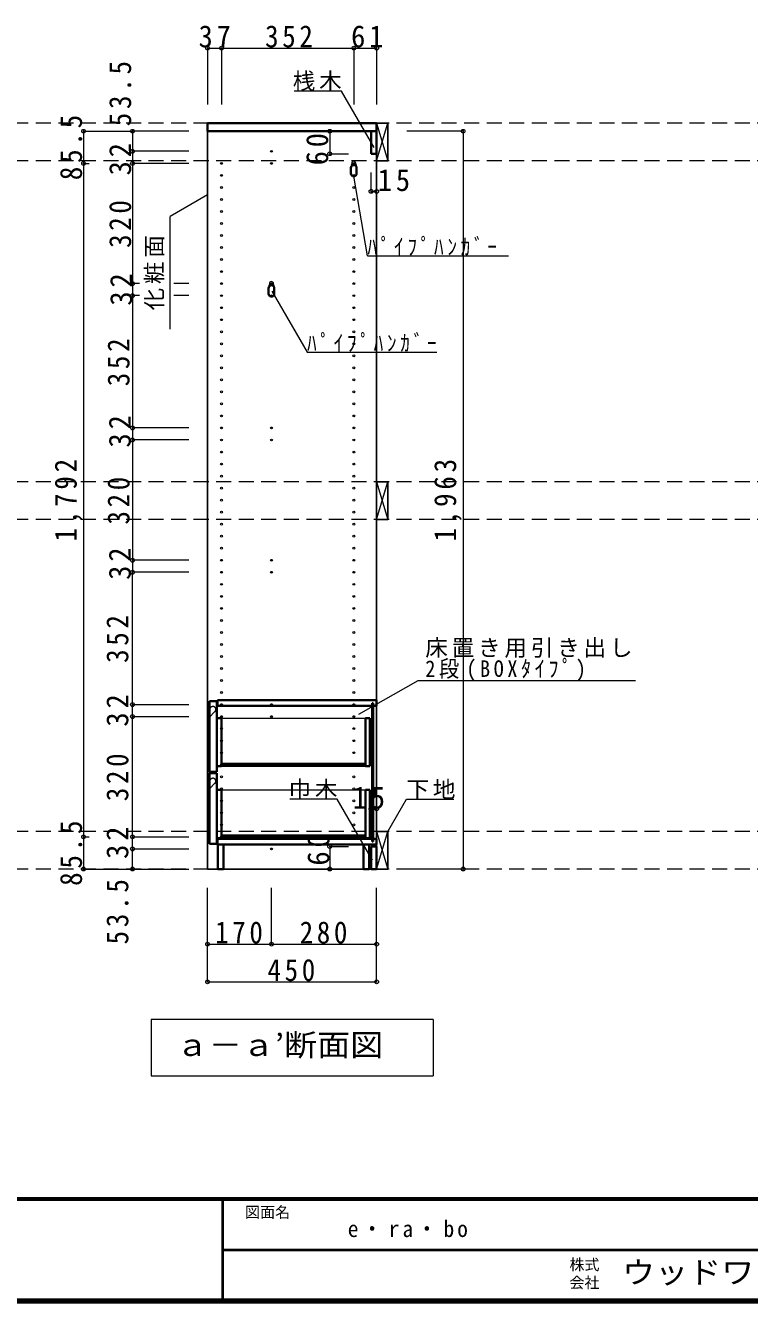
# Model space of a CAD drawing. Units: millimetres at full size, sheet at 1:20; details may follow other scales. Extents: x -3922 to 3878, y -2932 to 2722.
# Drawn here: x -546 to 1380, y -2864 to 533 of the extents above; entities that cross this region are included whole.
import ezdxf
from ezdxf.enums import TextEntityAlignment as Align

# ---------------------------------------------------------------- set-up
doc = ezdxf.new("R2010")
doc.units = ezdxf.units.MM
doc.header["$LTSCALE"] = 20
doc.header["$PDMODE"] = 32
doc.header["$PDSIZE"] = 10
doc.linetypes.add('DASHED1', pattern=[1.8, 1.2, -0.6])
doc.linetypes.add('DASHED2', pattern=[3, 2, -1])
for name, color, linetype, lineweight in [('0-2', 2, 'Continuous', 35), ('0-5_側板', 4, 'Continuous', 9), ('0-6_パイプハンガー', 7, 'Continuous', 18), ('0-7_桟木・巾木', 2, 'Continuous', 35), ('0-8', 3, 'Continuous', 25), ('0-A_文字', 7, 'Continuous', 18), ('0-B_寸法', 7, 'Continuous', 9), ('F-1_枠', 6, 'Continuous', 40)]:
    doc.layers.add(name, color=color, linetype=linetype, lineweight=lineweight)
doc.layers.add('F-A_文字', color=7, linetype='Continuous')
doc.styles.add('ＭＳ ゴシック', font='')
doc.styles.get('ＭＳ ゴシック').set_extended_font_data('MS Gothic')

msp = doc.modelspace()

# ---------------------------------------------------------------- linework, layer by layer
at = {"layer": '0-2'}
for p, q in [((-61.67, 272.73), (388.33, 272.73)), ((388.33, 272.73), (388.33, 251.73))]:
    msp.add_line(p, q, dxfattribs=at)
msp.add_lwpolyline([(388.33, 251.73), (-61.67, 251.73), (-61.67, 272.73)], dxfattribs=at)
at = {"layer": '0-5_側板', "color": 3, "lineweight": 25}
for p, q in [((388.33, 251.73), (-61.67, 251.73)), ((388.33, -1711.27), (388.33, 251.73))]:
    msp.add_line(p, q, dxfattribs=at)
msp.add_lwpolyline([(-61.67, 251.73), (-61.67, -1711.27), (388.33, -1711.27)], dxfattribs=at)
at = {"layer": '0-5_側板'}
for centre in [(108.33, 198.23), (-24.67, 166.23), (-24.67, 134.23), (108.33, 166.23), (327.33, 166.23), (327.33, 134.23), (-24.67, 102.23), (327.33, 102.23), (-24.67, 70.23), (327.33, 70.23), (-24.67, 38.23), (327.33, 38.23), (-24.67, 6.23), (327.33, 6.23), (-24.67, -25.77), (327.33, -25.77), (-24.67, -57.77), (327.33, -57.77), (-24.67, -89.77), (327.33, -89.77), (-24.67, -121.77), (327.33, -121.77), (-24.67, -153.77), (108.33, -153.77), (327.33, -153.77), (-24.67, -185.77), (108.33, -185.77), (327.33, -185.77), (-24.67, -217.77), (327.33, -217.77), (-24.67, -249.77), (327.33, -249.77), (-24.67, -281.77), (327.33, -281.77), (-24.67, -313.77), (327.33, -313.77), (-24.67, -345.77), (327.33, -345.77), (-24.67, -377.77), (-24.67, -409.77), (327.33, -377.77), (327.33, -409.77), (-24.67, -441.77), (327.33, -441.77), (-24.67, -473.77), (327.33, -473.77), (-24.67, -505.77), (327.33, -505.77), (-24.67, -537.77), (108.33, -537.77), (327.33, -537.77), (-24.67, -569.77), (108.33, -569.77), (327.33, -569.77), (-24.67, -601.77), (327.33, -601.77), (-24.67, -633.77), (327.33, -633.77), (-24.67, -665.77), (327.33, -665.77), (-24.67, -697.77), (327.33, -697.77), (-24.67, -729.77), (327.33, -729.77), (-24.67, -761.77), (327.33, -761.77), (-24.67, -793.77), (327.33, -793.77), (-24.67, -825.77), (327.33, -825.77), (-24.67, -857.77), (327.33, -857.77), (-24.67, -889.77), (108.33, -889.77), (327.33, -889.77), (-24.67, -921.77), (108.33, -921.77), (327.33, -921.77), (-24.67, -953.77), (-24.67, -985.77), (327.33, -953.77), (327.33, -985.77), (-24.67, -1017.77), (327.33, -1017.77), (-24.67, -1049.77), (327.33, -1049.77), (-24.67, -1081.77), (327.33, -1081.77), (-24.67, -1113.77), (327.33, -1113.77), (-24.67, -1145.77), (327.33, -1145.77), (-24.67, -1177.77), (327.33, -1177.77), (-24.67, -1209.77), (327.33, -1209.77), (-24.67, -1241.77), (327.33, -1241.77), (-24.67, -1273.77), (108.33, -1273.77), (327.33, -1273.77), (-24.67, -1305.77), (108.33, -1305.77), (327.33, -1305.77), (-24.67, -1337.77), (327.33, -1337.77), (-24.67, -1369.77), (327.33, -1369.77), (-24.67, -1401.77), (327.33, -1401.77), (-24.67, -1433.77), (327.33, -1433.77), (-24.67, -1465.77), (327.33, -1465.77), (-24.67, -1497.77), (-24.67, -1529.77), (327.33, -1497.77), (327.33, -1529.77), (-24.67, -1561.77), (327.33, -1561.77), (-24.67, -1593.77), (327.33, -1593.77), (-24.67, -1625.77), (108.33, -1625.77), (327.33, -1625.77), (108.33, -1657.77)]:
    msp.add_circle(centre, 2.5, dxfattribs=at)
at = {"layer": '0-6_パイプハンガー', "color": 2, "lineweight": 35}
for p, q in [((319.83, 154.23), (319.83, 139.23)), ((334.83, 154.23), (334.83, 139.23)), ((100.83, -165.77), (100.83, -180.77)), ((115.83, -165.77), (115.83, -180.77))]:
    msp.add_line(p, q, dxfattribs=at)
at = {"layer": '0-6_パイプハンガー'}
for centre, radius, start, end in [((327.33, 166.23), 5.5, 0, 180), ((365.94, 152.72), 46.13, 162.96035, 178.115), ((288.73, 152.72), 46.13, 1.885, 17.03965), ((146.94, -167.28), 46.13, 162.96035, 178.115), ((108.33, -153.77), 5.5, 0, 180), ((69.73, -167.28), 46.13, 1.885, 17.03965)]:
    msp.add_arc(centre, radius, start, end, dxfattribs=at)
at = {"layer": '0-6_パイプハンガー', "color": 2, "lineweight": 35}
for centre, start, end in [((327.33, 154.23), 0, 180), ((327.33, 139.23), 180, 0), ((108.33, -165.77), 0, 180), ((108.33, -180.77), 180, 0)]:
    msp.add_arc(centre, 7.5, start, end, dxfattribs=at)
at = {"layer": '0-7_桟木・巾木'}
for p, q in [((388.33, 251.73), (373.33, 251.73)), ((373.33, 191.73), (373.33, 251.73)), ((388.33, 251.73), (388.33, 191.73)), ((373.33, -1651.27), (388.33, -1651.27)), ((388.33, -1651.27), (388.33, -1711.27))]:
    msp.add_line(p, q, dxfattribs=at)
for points in [[(388.33, 191.73), (376.84, 191.73), (373.33, 191.73)], [(388.33, -1711.27), (373.33, -1711.27), (373.33, -1651.27)]]:
    msp.add_lwpolyline(points, dxfattribs=at)
at = {"layer": '0-8'}
for p, q in [((388.33, 272.73), (388.33, 172.73)), ((418.33, 272.73), (388.33, 272.73)), ((418.33, 172.73), (418.33, 272.73)), ((388.33, 172.73), (418.33, 172.73)), ((388.33, -681.27), (388.33, -781.27)), ((418.33, -681.27), (388.33, -681.27)), ((418.33, -781.27), (418.33, -681.27)), ((388.33, -781.27), (418.33, -781.27)), ((388.33, -1611.27), (388.33, -1711.27)), ((418.33, -1611.27), (388.33, -1611.27)), ((418.33, -1711.27), (418.33, -1611.27)), ((388.33, -1711.27), (418.33, -1711.27))]:
    msp.add_line(p, q, dxfattribs=at)
at = {"layer": '0-8', "color": 7, "lineweight": 18}
for p, q in [((388.33, 172.73), (418.33, 272.73)), ((388.33, 272.73), (418.33, 172.73)), ((388.33, -781.27), (418.33, -681.27)), ((388.33, -681.27), (418.33, -781.27)), ((388.33, -1631.27), (388.33, -1277.27)), ((-24.67, -1309.77), (358.18, -1309.77)), ((-24.67, -1437.77), (358.33, -1437.77)), ((-24.67, -1500.77), (358.18, -1500.77)), ((-24.67, -1628.77), (358.33, -1628.77)), ((388.33, -1711.27), (418.33, -1611.27)), ((388.33, -1611.27), (418.33, -1711.27)), ((-19.67, -1711.27), (353.33, -1711.27))]:
    msp.add_line(p, q, dxfattribs=at)
at = {"layer": '0-8', "color": 2, "lineweight": 35}
for p, q in [((-56.67, -1264.77), (-36.67, -1264.77)), ((-36.67, -1264.77), (-36.67, -1452.77)), ((388.33, -1262.27), (-35.67, -1262.27)), ((-35.67, -1262.27), (-35.67, -1277.27)), ((376.33, -1277.27), (-35.67, -1277.27)), ((379.33, -1270.27), (376.33, -1270.27)), ((376.33, -1638.27), (376.33, -1270.27)), ((379.33, -1638.27), (379.33, -1270.27)), ((388.33, -1277.27), (379.33, -1277.27)), ((388.33, -1277.27), (388.33, -1262.27)), ((-36.67, -1309.77), (-24.67, -1309.77)), ((-24.67, -1309.77), (-24.67, -1437.77)), ((358.33, -1309.77), (370.33, -1309.77)), ((358.33, -1309.77), (358.33, -1437.77)), ((370.33, -1309.77), (370.33, -1437.77)), ((-56.67, -1455.77), (-36.67, -1455.77)), ((-56.67, -1455.77), (-56.67, -1643.77)), ((-36.67, -1437.77), (-24.67, -1437.77)), ((-36.67, -1455.77), (-36.67, -1643.77)), ((358.33, -1431.27), (-24.67, -1431.27)), ((358.33, -1434.27), (-24.67, -1434.27)), ((370.33, -1437.77), (358.33, -1437.77)), ((-36.67, -1500.77), (-24.67, -1500.77)), ((-24.67, -1500.77), (-24.67, -1628.77)), ((358.33, -1500.77), (370.33, -1500.77)), ((358.33, -1500.77), (358.33, -1628.77)), ((370.33, -1500.77), (370.33, -1628.77)), ((-36.67, -1628.77), (-24.67, -1628.77)), ((358.33, -1622.27), (-24.67, -1622.27)), ((358.33, -1625.27), (-24.67, -1625.27)), ((370.33, -1628.77), (358.33, -1628.77)), ((-56.67, -1643.77), (-36.67, -1643.77)), ((-35.67, -1631.27), (-35.67, -1646.27)), ((-35.67, -1631.27), (376.33, -1631.27)), ((-35.67, -1646.27), (388.33, -1646.27)), ((376.33, -1638.27), (379.33, -1638.27)), ((379.33, -1631.27), (388.33, -1631.27)), ((388.33, -1631.27), (388.33, -1646.27))]:
    msp.add_line(p, q, dxfattribs=at)
at = {"layer": '0-8', "color": 7, "linetype": 'DASHED1', "lineweight": 18}
for p, q in [((-52.97, -1281.07), (-56.67, -1284.77)), ((-41.97, -1292.07), (-56.67, -1306.77)), ((358.18, -1309.77), (370.33, -1309.77)), ((-52.97, -1472.07), (-56.67, -1475.77)), ((-41.97, -1483.07), (-56.67, -1497.77)), ((358.18, -1500.77), (370.33, -1500.77))]:
    msp.add_line(p, q, dxfattribs=at)
at = {"layer": '0-8', "color": 2, "lineweight": 35}
for points in [[(-56.67, -1264.77), (-56.67, -1452.77), (-36.67, -1452.77)], [(-19.67, -1646.27), (-19.67, -1711.27), (-34.67, -1711.27), (-34.67, -1646.27)], [(368.33, -1646.27), (368.33, -1711.27), (353.33, -1711.27), (353.33, -1646.27)]]:
    msp.add_lwpolyline(points, dxfattribs=at)
at = {"layer": '0-8', "color": 7, "linetype": 'DASHED1', "lineweight": 18}
for centre in [(-47.47, -1286.57), (-47.47, -1477.57)]:
    msp.add_arc(centre, 7.8, 315, 135, dxfattribs=at)
at = {"layer": '0-A_文字'}
for p, q in [((294.99, 358.32), (168.96, 358.32)), ((381.66, 208.2), (294.99, 358.32)), ((363.8, -79.73), (327.33, 131.73)), ((-61.67, 82.66), (-161.67, 24.93)), ((-161.67, -275.07), (-161.67, 24.93)), ((363.8, -79.73), (738.8, -79.73)), ((418.33, -1611.27), (467.75, -1525.68)), ((467.75, -1525.68), (593.78, -1525.68)), ((538.33, -2111.27), (538.33, -2261.27)), ((-211.67, -2261.27), (538.33, -2261.27))]:
    msp.add_line(p, q, dxfattribs=at)
for points in [[(109.78, -174.02), (203.16, -335.77), (548.16, -335.77)], [(340.62, -1299.06), (498.39, -1209.7), (1077.36, -1209.7)], [(376.93, -1687.41), (283.56, -1525.68), (157.53, -1525.68)], [(538.33, -2111.27), (-211.67, -2111.27), (-211.67, -2261.27)]]:
    msp.add_lwpolyline(points, dxfattribs=at)
at = {"layer": '0-B_寸法', "color": 4}
for p, q in [((-61.67, 472.73), (-61.67, 322.73)), ((-61.67, 472.73), (388.33, 472.73)), ((-24.67, 472.73), (-24.67, 322.73)), ((327.33, 472.73), (327.33, 322.73)), ((388.33, 472.73), (388.33, 322.73)), ((-391.67, 251.73), (-391.67, -1711.27)), ((-391.67, 251.73), (-261.67, 251.73)), ((-261.67, 251.73), (-261.67, 198.23)), ((-111.67, 251.73), (-261.67, 251.73)), ((263.33, 251.73), (263.33, 191.73)), ((263.33, 251.73), (313.33, 251.73)), ((618.33, 251.73), (468.33, 251.73)), ((618.33, 251.73), (618.33, -1711.27)), ((-261.67, 198.23), (-261.67, 166.23)), ((-111.67, 198.23), (-261.67, 198.23)), ((263.33, 191.73), (313.33, 191.73)), ((-391.67, 166.23), (-376.65, 166.23)), ((-261.67, 166.23), (-261.67, -153.77)), ((-111.67, 166.23), (-261.67, 166.23)), ((373.33, 91.73), (373.33, 141.73)), ((388.33, 91.73), (388.33, 141.73)), ((373.33, 91.73), (388.33, 91.73)), ((-261.67, -153.77), (-261.67, -185.77)), ((-243.17, -153.77), (-261.67, -153.77)), ((-111.67, -153.77), (-151.42, -153.77)), ((-261.67, -185.77), (-261.67, -537.77)), ((-243.17, -185.77), (-261.67, -185.77)), ((-111.67, -185.77), (-151.42, -185.77)), ((-261.67, -537.77), (-261.67, -569.77)), ((-111.67, -537.77), (-261.67, -537.77)), ((-261.67, -569.77), (-261.67, -889.77)), ((-111.67, -569.77), (-261.67, -569.77)), ((-261.67, -889.77), (-261.67, -921.77)), ((-111.67, -889.77), (-261.67, -889.77)), ((-111.67, -921.77), (-261.67, -921.77)), ((-261.67, -1273.77), (-261.67, -921.77)), ((-261.67, -1305.77), (-261.67, -1273.77)), ((-261.67, -1273.77), (-111.67, -1273.77)), ((-261.67, -1625.77), (-261.67, -1305.77)), ((-261.67, -1305.77), (-111.67, -1305.77)), ((373.33, -1551.27), (388.33, -1551.27)), ((373.33, -1551.27), (373.33, -1601.27)), ((388.33, -1551.27), (388.33, -1601.27)), ((-391.67, -1625.77), (-376.65, -1625.77)), ((-261.67, -1657.77), (-261.67, -1625.77)), ((-261.67, -1625.77), (-111.67, -1625.77)), ((-261.67, -1711.27), (-261.67, -1657.77)), ((-261.67, -1657.77), (-111.67, -1657.77)), ((263.33, -1651.27), (263.33, -1711.27)), ((263.33, -1651.27), (313.33, -1651.27)), ((-391.67, -1711.27), (-261.67, -1711.27)), ((-261.67, -1711.27), (-111.67, -1711.27)), ((263.33, -1711.27), (313.33, -1711.27)), ((618.33, -1711.27), (468.33, -1711.27)), ((-61.67, -2011.27), (-61.67, -1761.27)), ((108.33, -1911.27), (108.33, -1761.27)), ((388.33, -2011.27), (388.33, -1761.27)), ((-61.67, -1911.27), (388.33, -1911.27)), ((-61.67, -2011.27), (388.33, -2011.27))]:
    msp.add_line(p, q, dxfattribs=at)
at = {"layer": '0-B_寸法', "color": 4, "linetype": 'DASHED2'}
for p, q in [((2281.23, 272.73), (-2443.56, 272.73)), ((2281.23, 172.73), (-2443.56, 172.73)), ((2281.23, -681.27), (-2443.56, -681.27)), ((2281.23, -781.27), (-2443.56, -781.27)), ((2281.23, -1611.27), (-2443.56, -1611.27)), ((2281.23, -1711.27), (-2443.56, -1711.27))]:
    msp.add_line(p, q, dxfattribs=at)
at = {"layer": '0-B_寸法'}
for p in [(-61.67, 472.73), (-24.67, 472.73), (327.33, 472.73), (388.33, 472.73), (-391.67, 251.73), (-261.67, 251.73), (263.33, 251.73), (618.33, 251.73), (-391.67, 166.23), (-261.67, 198.23), (-261.67, 166.23), (263.33, 191.73), (373.33, 91.73), (388.33, 91.73), (-261.67, -153.77), (-261.67, -185.77), (-261.67, -537.77), (-261.67, -569.77), (-261.67, -889.77), (-261.67, -921.77), (-261.67, -1273.77), (-261.67, -1305.77), (373.33, -1551.27), (388.33, -1551.27), (-391.67, -1625.77), (-261.67, -1625.77), (-261.67, -1657.77), (263.33, -1651.27), (-391.67, -1711.27), (-261.67, -1711.27), (263.33, -1711.27), (618.33, -1711.27), (-61.67, -1911.27), (108.33, -1911.27), (388.33, -1911.27), (-61.67, -2011.27), (388.33, -2011.27)]:
    msp.add_point(p, dxfattribs=at)
at = {"layer": 'F-1_枠'}
for p, q in [((3877.97, -2587.71), (-3922.03, -2587.71)), ((3877.97, -2591.04), (-3922.03, -2591.04)), ((-22.03, -2591.04), (-22.03, -2857.71)), ((-22.03, -2724.37), (3871.3, -2724.38)), ((3877.97, -2857.71), (-3922.03, -2857.71)), ((3877.97, -2861.04), (-3922.03, -2861.04)), ((3877.97, -2864.37), (-3922.03, -2864.37))]:
    msp.add_line(p, q, dxfattribs=at)

# ---------------------------------------------------------------- texts
at = {"layer": '0-A_文字', "style": 'ＭＳ ゴシック', "width": 1.1}
msp.add_text('ａ－ａ’断面図', height=58.65, dxfattribs=at).set_placement((-146.67, -2226.27), align=Align.BOTTOM_LEFT)
at = {"layer": '0-A_文字', "char_height": 43.99, "attachment_point": 7, "style": 'ＭＳ ゴシック'}
for s, insert in [('\\T1.17;桟木', (164.99, 358.32)), ('\\T1.39;\\W0.85;ﾊﾟｲﾌﾟﾊﾝｶﾞｰ', (363.8, -79.73)), ('\\T1.39;\\W0.85;ﾊﾟｲﾌﾟﾊﾝｶﾞｰ', (203.16, -335.77)), ('\\T1.17;床置き用引き出し', (517.74, -1149.5)), ('\\T1.35;\\W0.9;2段(BOXﾀｲﾌﾟ)', (517.74, -1211.79)), ('\\T1.17;巾木', (153.56, -1525.68)), ('\\T1.17;下地', (467.75, -1525.68)), ('\\T1.28;\\W0.95;e・ra・bo', (311.3, -2691.04))]:
    msp.add_mtext(s, dxfattribs=dict(at, insert=insert))
at = {"layer": '0-A_文字', "insert": (-176.67, -225.07), "char_height": 43.99, "attachment_point": 7, "rotation": 90, "style": 'ＭＳ ゴシック'}
msp.add_mtext('\\T1.17;化粧面', dxfattribs=at)
at = {"layer": '0-B_寸法', "char_height": 58.65, "attachment_point": 7, "style": 'ＭＳ ゴシック'}
for s, insert in [('\\T1.27;\\W0.95;37', (-85.67, 473.94)), ('\\T1.27;\\W0.9;352', (91.33, 473.94)), ('\\T1.27;\\W0.95;61', (320.33, 473.94)), ('\\T1.27;\\W0.95;15', (391.23, 91.73)), ('\\T1.27;\\W0.95;15', (324.49, -1551.27)), ('\\T1.27;\\W0.9;170', (-41.67, -1910.06)), ('\\T1.27;\\W0.9;280', (183.33, -1910.06)), ('\\T1.27;\\W0.9;450', (97.79, -2010.06))]:
    msp.add_mtext(s, dxfattribs=dict(at, insert=insert))
at = {"layer": '0-B_寸法', "char_height": 58.65, "attachment_point": 7, "rotation": 90, "style": 'ＭＳ ゴシック'}
for s, insert in [('\\T1.28;\\W0.9;53.5', (-264.28, 264.81)), ('\\T1.28;\\W0.9;85.5', (-394.99, 121.48)), ('\\T1.27;\\W0.95;60', (260.13, 160.86)), ('\\T1.27;\\W0.95;32', (-264.28, 134.1)), ('\\T1.27;\\W0.9;320', (-264.28, -58.77)), ('\\T1.27;\\W0.95;32', (-261.67, -212.27)), ('\\T1.27;\\W0.9;352', (-268.58, -426.77)), ('\\T1.27;\\W0.95;32', (-265.18, -589.89)), ('\\T1.28;\\W0.9;1,792', (-394.99, -839.77)), ('\\T1.28;\\W0.9;1,963', (615.01, -839.77)), ('\\T1.27;\\W0.9;320', (-268.58, -794.77)), ('\\T1.27;\\W0.95;32', (-265.18, -941.89)), ('\\T1.27;\\W0.9;352', (-271.67, -1162.77)), ('\\T1.27;\\W0.95;32', (-271.67, -1332.27)), ('\\T1.27;\\W0.9;320', (-271.67, -1530.77)), ('\\T1.28;\\W0.9;85.5', (-394.99, -1756.02)), ('\\T1.27;\\W0.95;32', (-271.67, -1684.27)), ('\\T1.27;\\W0.95;60', (263.33, -1702.05)), ('\\T1.28;\\W0.9;53.5', (-271.67, -1911.84))]:
    msp.add_mtext(s, dxfattribs=dict(at, insert=insert))
at = {"layer": 'F-A_文字', "style": 'ＭＳ ゴシック'}
for s, p in [('図面名', (37.97, -2647.71)), ('株式', (901.3, -2787.04)), ('会社', (901.3, -2835.04))]:
    msp.add_text(s, height=29.33, dxfattribs=at).set_placement(p, align=Align.BOTTOM_LEFT)
at = {"layer": 'F-A_文字', "style": 'ＭＳ ゴシック', "width": 1.1}
msp.add_text('ウッドワン・・・', height=58.65, dxfattribs=at).set_placement((1041.3, -2831.04), align=Align.BOTTOM_LEFT)

doc.saveas('drawing.dxf')
